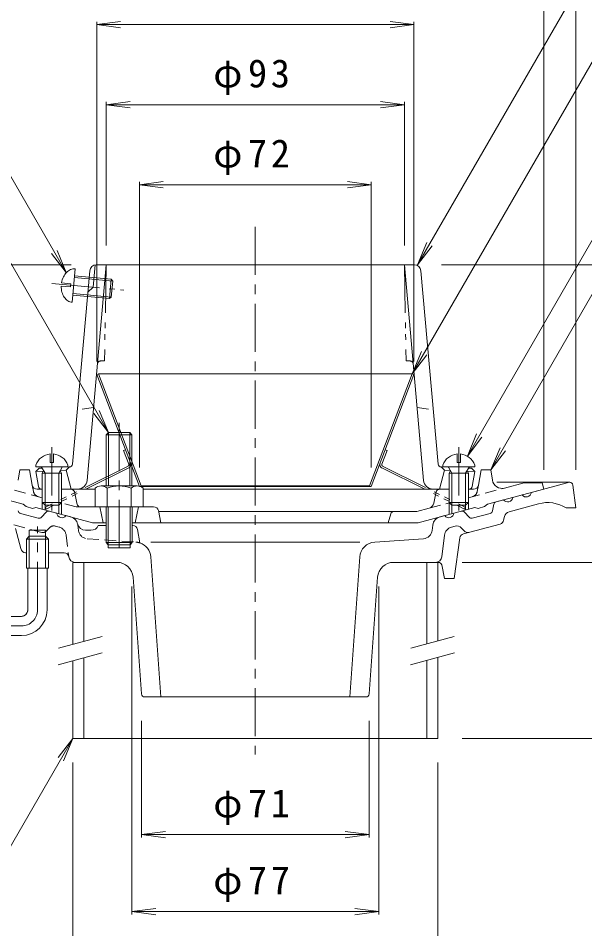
# Model space of a CAD drawing. Units: millimetres, scale not verified. Extents: x -282 to 226, y -346 to 324.
# Drawn here: x -107 to 69.8, y -189.7 to 94.5 of the extents above; entities that cross this region are included whole.
import ezdxf

# ---------------------------------------------------------------- set-up
doc = ezdxf.new("R2010")
doc.units = ezdxf.units.MM
doc.header["$LTSCALE"] = 3
for name, pattern in [('CHAIN1', [8, 5, -1, 1, -1]), ('DASHED1', [1.8, 1.2, -0.6]), ('DOUBLE_CHAIN1', [8.8, 5, -1, 0.6, -0.6, 0.6, -1])]:
    doc.linetypes.add(name, pattern=pattern)
for name, color, linetype, lineweight in [('0-0_通り芯', 3, 'Continuous', 9), ('0-1_躯体', 2, 'Continuous', 9), ('0-2_仕上', 6, 'Continuous', 9), ('0-3_建具', 4, 'Continuous', 9), ('0-4_その他', 7, 'Continuous', 9), ('0-5_寸法', 7, 'Continuous', 9), ('0-6_ハッチ', 2, 'DOUBLE_CHAIN1', 9)]:
    doc.layers.add(name, color=color, linetype=linetype, lineweight=lineweight)
doc.styles.add('ＭＳ ゴシック', font='')
doc.styles.get('ＭＳ ゴシック').set_extended_font_data('MS Gothic')

msp = doc.modelspace()

# ---------------------------------------------------------------- linework, layer by layer
at = {"layer": '0-0_通り芯', "linetype": 'CHAIN1'}
for p, q in [((-32.96, 29.344), (-32.96, -135.31)), ((-100.96, -90.225), (-100.96, -64.192)), ((-116.74, -95.225), (-105.96, -95.225))]:
    msp.add_line(p, q, dxfattribs=at)
at = {"layer": '0-0_通り芯'}
for p, q in [((65.157, -50.368), (42.437, -50.368)), ((65.04, -50.368), (53.184, -53.545)), ((66.149, -51.244), (67.04, -58.368)), ((42.19, -56.491), (44.491, -55.874)), ((50.286, -54.321), (47.389, -55.098)), ((-97.257, -59.399), (-94.956, -60.015)), ((31.337, -59.399), (29.036, -60.015)), ((41.045, -59.331), (41.469, -57.256)), ((46.21, -59.555), (55.398, -57.093)), ((67.04, -58.368), (64.04, -58.368)), ((-100.676, -61.589), (-106.244, -60.097)), ((-98.264, -59.701), (-99.669, -61.286)), ((-90.561, -61.193), (-92.058, -60.792)), ((24.641, -61.193), (26.138, -60.792)), ((32.344, -59.701), (33.749, -61.286)), ((34.756, -61.589), (40.324, -60.097)), ((44.768, -61.086), (44.53, -62.252)), ((-106.119, -71.048), (-107.839, -64.785)), ((-103.51, -77.225), (-103.51, -65.368)), ((-103.51, -65.368), (-98.41, -65.368)), ((-98.41, -65.368), (-98.41, -77.225)), ((-84.251, -65.368), (-85.975, -65.368)), ((-79.537, -63.868), (-81.96, -63.868)), ((-78.86, -63.868), (-78.86, -70.868)), ((-72.06, -63.868), (-72.06, -70.868)), ((-71.213, -63.868), (-71.384, -63.868)), ((-69.737, -65.101), (-68.976, -69.308)), ((22.237, -65.377), (22.439, -63.725)), ((28.282, -64.359), (29.387, -64.062)), ((31.401, -64.667), (32.191, -65.558)), ((31.974, -66.475), (43.448, -63.401)), ((-103.51, -67.225), (-104.41, -68.125)), ((-104.41, -68.125), (-97.51, -68.125)), ((-104.41, -77.225), (-104.41, -68.125)), ((-98.41, -67.225), (-103.51, -67.225)), ((-98.41, -67.225), (-97.51, -68.125)), ((-97.51, -68.125), (-97.51, -77.225)), ((4.283, -69.065), (19.468, -68.004)), ((26.081, -66.891), (25.256, -73.612)), ((30.878, -67.709), (29.04, -80.368)), ((-72.06, -70.868), (-78.86, -70.868)), ((-0.356, -69.065), (-65.564, -69.065)), ((-104.41, -72.368), (-104.63, -72.368)), ((-92.656, -72.368), (-97.51, -72.368)), ((-65.564, -73.697), (-62.445, -117.368)), ((-0.356, -73.697), (-3.475, -117.368)), ((-89.191, -75.368), (-76.116, -75.368)), ((10.196, -75.368), (24.22, -75.368)), ((25.201, -76.172), (26.04, -80.368)), ((-104.41, -77.225), (-97.51, -77.225)), ((-103.96, -90.225), (-103.96, -77.225)), ((-97.96, -90.225), (-97.96, -77.225)), ((-68.526, -116.44), (-71.128, -80.012)), ((2.606, -116.44), (5.208, -80.012)), ((29.04, -80.368), (26.04, -80.368)), ((-105.96, -92.225), (-113.96, -92.225)), ((-105.96, -98.225), (-113.96, -98.225)), ((1.609, -117.368), (-67.529, -117.368))]:
    msp.add_line(p, q, dxfattribs=at)
at = {"layer": '0-0_通り芯', "linetype": 'DASHED1'}
for p, q in [((-99.622, -66.012), (-108.94, -63.515)), ((-97.322, -64.667), (-98.112, -65.558)), ((-94.202, -64.359), (-95.307, -64.062)), ((-88.157, -65.377), (-88.36, -63.725)), ((-92.001, -66.891), (-91.176, -73.612)), ((-85.389, -68.004), (-70.203, -69.065))]:
    msp.add_line(p, q, dxfattribs=at)
at = {"layer": '0-0_通り芯'}
for centre, radius, start, end in [((65.157, -51.368), 1, 7.12427, 90), ((51.574, -53.329), 1.625, 217.6203, 352.37941), ((42.449, -57.457), 1, 104.9995, 168.43462), ((45.778, -54.882), 1.625, 217.6203, 352.37941), ((58.245, -67.718), 11, 58.20995, 105.00003), ((-105.985, -59.131), 1, 191.56642, 255.0005), ((-97.516, -60.365), 1, 75.00078, 138.43498), ((31.596, -60.365), 1, 41.56502, 104.99922), ((40.065, -59.131), 1, 284.9995, 348.43358), ((46.728, -61.487), 2, 104.9995, 168.43483), ((-100.417, -60.623), 1, 255.0005, 318.43578), ((-93.346, -59.8), 1.625, 187.61911, 322.38022), ((-91.337, -64.091), 3, 12.84489, 74.99982), ((25.417, -64.091), 3, 105.00018, 172.99992), ((27.425, -59.8), 1.625, 217.61978, 352.38089), ((34.497, -60.623), 1, 221.56422, 284.9995), ((43.06, -61.952), 1.5, 285.00009, 348.43399), ((-85.975, -62.868), 2.5, 192.84514, 270), ((-84.251, -62.868), 2.5, 270, 336.42181), ((-71.213, -65.368), 1.5, 10.25082, 90), ((29.058, -67.256), 3, 105.00018, 172.99992), ((29.905, -65.994), 2, 41.56493, 104.9995), ((19.259, -65.011), 3, 274.00002, 352.99925), ((32.362, -67.924), 1.5, 105.00012, 171.74004), ((33.314, -64.563), 1.5, 221.56496, 285.00009), ((-104.63, -70.868), 1.5, 186.87408, 270), ((-70.551, -74.053), 5, 4.08559, 71.63829), ((4.631, -74.053), 5, 94.00015, 175.91441), ((4.631, -74.053), 5, 93.99976, 175.91441), ((-92.656, -73.868), 1.5, 7.00041, 90), ((-89.191, -73.368), 2, 186.99998, 270), ((23.27, -73.368), 2, 270, 353.00002), ((-76.116, -80.368), 5, 4.08557, 90), ((10.196, -80.368), 5, 90, 175.91441), ((24.22, -76.368), 1, 11.30954, 90), ((-105.96, -90.225), 2, 270, 0), ((-105.96, -90.225), 8, 270, 0), ((-67.529, -116.368), 1, 184.08383, 270), ((1.609, -116.368), 1, 270, 355.91617)]:
    msp.add_arc(centre, radius, start, end, dxfattribs=at)
at = {"layer": '0-0_通り芯', "linetype": 'DASHED1'}
for centre, radius, start, end in [((-95.825, -65.994), 2, 75.0005, 138.43507), ((-94.979, -67.256), 3, 7.00008, 74.99982), ((-91.337, -64.091), 3, 7.00008, 12.84489), ((-99.234, -64.563), 1.5, 254.99991, 318.43504), ((-85.179, -65.011), 3, 187.00075, 265.99998), ((-70.551, -74.053), 5, 71.63829, 86.00006)]:
    msp.add_arc(centre, radius, start, end, dxfattribs=at)
at = {"layer": '0-0_通り芯', "linetype": 'CHAIN1'}
for radius in [2, 5]:
    msp.add_arc((-105.96, -90.225), radius, 270, 0, dxfattribs=at)
at = {"layer": '0-1_躯体', "color": 4, "linetype": 'CHAIN1'}
msp.add_line((-75.46, -31.868), (-75.46, -72.868), dxfattribs=at)
at = {"layer": '0-1_躯体', "color": 4}
for p, q in [((-79.46, -51.512), (-79.46, -35.545)), ((-78.784, -51.512), (-78.784, -34.868)), ((-72.137, -51.512), (-72.137, -34.868)), ((-71.46, -51.512), (-71.46, -35.545)), ((-82.96, -52.234), (-82.96, -58.012)), ((-81.084, -51.512), (-69.836, -51.512)), ((-79.207, -52.234), (-79.207, -58.012)), ((-71.713, -52.234), (-71.713, -58.012)), ((-67.96, -52.234), (-67.96, -58.012)), ((-82.96, -58.012), (-67.96, -58.012)), ((-79.537, -58.012), (-79.537, -69.192)), ((-78.86, -58.012), (-78.86, -69.868)), ((-72.06, -58.012), (-72.06, -69.868)), ((-71.384, -58.012), (-71.384, -69.192))]:
    msp.add_line(p, q, dxfattribs=at)
at = {"layer": '0-1_躯体'}
for p, q in [((-106.953, -49.731), (-106.46, -46.512)), ((-103.46, -46.512), (-106.46, -46.512)), ((-103.46, -46.512), (-102.562, -51.302)), ((36.645, -51.288), (37.54, -46.512)), ((37.54, -46.512), (40.54, -46.512)), ((41.033, -49.731), (40.54, -46.512)), ((44.775, -52.175), (50.981, -50.512)), ((50.981, -50.512), (56.54, -50.512)), ((57.04, -52.512), (56.54, -50.512)), ((-101.091, -52.512), (-99.46, -52.512)), ((-88.683, -56.88), (-89.24, -53.749)), ((22.763, -56.88), (23.32, -53.749)), ((27.54, -52.512), (24.797, -52.512)), ((35.17, -52.512), (33.54, -52.512)), ((-99.46, -56.642), (-99.46, -58.809)), ((-93.46, -56.642), (-93.46, -60.416)), ((27.54, -56.642), (27.54, -60.416)), ((33.54, -56.642), (33.54, -58.809)), ((-102.46, -58.522), (-101.46, -58.273)), ((-83.773, -63.012), (-101.46, -58.273)), ((-98.59, -57.512), (-98.59, -59.042)), ((-94.33, -57.512), (-94.33, -60.183)), ((-64.69, -58.012), (-88.057, -58.012)), ((-81.46, -58.012), (-80.46, -63.012)), ((-69.46, -58.012), (-70.46, -63.012)), ((-63.219, -59.218), (-62.46, -63.012)), ((-63.16, -59.512), (17.392, -59.512)), ((21.311, -58.462), (17.392, -59.512)), ((17.853, -63.012), (35.54, -58.273)), ((28.41, -57.512), (28.41, -60.183)), ((32.67, -57.512), (32.67, -59.042)), ((36.54, -58.522), (35.54, -58.273)), ((36.54, -58.522), (38.54, -57.986)), ((9.333, -60.237), (8.54, -63.012)), ((-79.537, -63.012), (-83.773, -63.012)), ((17.853, -63.012), (-71.384, -63.012))]:
    msp.add_line(p, q, dxfattribs=at)
at = {"layer": '0-1_躯体', "linetype": 'DASHED1'}
for p, q in [((-99.46, -55.185), (-110.695, -52.175)), ((-102.565, -51.288), (-102.192, -53.278)), ((33.54, -55.185), (44.775, -52.175)), ((36.645, -51.288), (36.272, -53.278)), ((-88.911, -58.012), (-93.579, -56.761)), ((21.311, -58.462), (27.659, -56.761)), ((-88.057, -58.012), (-88.911, -58.012))]:
    msp.add_line(p, q, dxfattribs=at)
at = {"layer": '0-1_躯体', "color": 4}
for points in [[(-71.46, -35.545), (-79.46, -35.545), (-78.784, -34.868), (-72.137, -34.868)], [(-71.384, -69.192), (-79.537, -69.192), (-78.86, -69.868), (-72.06, -69.868)]]:
    msp.add_lwpolyline(points, close=True, dxfattribs=at)
at = {"layer": '0-1_躯体'}
for points in [[(-102.46, -58.522), (-104.46, -57.986), (-105.46, -57.201), (-122.96, -52.512)], [(38.54, -57.986), (39.54, -57.201), (57.04, -52.512)]]:
    msp.add_lwpolyline(points, dxfattribs=at)
for centre, radius, start, end in [((43.998, -49.277), 3, 188.70714, 285.00027), ((-101.091, -51.012), 1.5, 191.13248, 270), ((-90.717, -54.012), 1.5, 10.08813, 90), ((24.797, -54.012), 1.5, 90, 169.91187), ((35.17, -51.012), 1.5, 270, 349.38435), ((-86.714, -56.53), 2, 190.08743, 227.81208), ((-64.69, -59.512), 1.5, 11.31021, 90), ((10.294, -60.512), 1, 90, 164.05402), ((20.794, -56.53), 2, 284.9995, 349.91257)]:
    msp.add_arc(centre, radius, start, end, dxfattribs=at)
at = {"layer": '0-1_躯体', "linetype": 'DASHED1'}
for centre, start, end in [((-100.226, -52.909), 190.61488, 255.0005), ((34.306, -52.909), 284.9995, 349.38512)]:
    msp.add_arc(centre, 2, start, end, dxfattribs=at)
at = {"layer": '0-1_躯体', "color": 4}
for centre, radius, start, end in [((-81.084, -54.312), 2.8, 47.92557, 132.07463), ((-75.46, -61.601), 10.089, 68.19786, 111.80214), ((-69.836, -54.312), 2.8, 47.92572, 132.07428)]:
    msp.add_arc(centre, radius, start, end, dxfattribs=at)
at = {"layer": '0-2_仕上'}
for p, q in [((-85.436, -49.777), (-79.46, 17.488)), ((-82.976, 17.461), (-83.596, 10.488)), ((-82.65, 17.488), (16.729, 17.488)), ((13.54, 17.488), (19.516, -49.777)), ((-90.011, -44.768), (-84.642, 15.665)), ((18.722, 15.665), (24.083, -44.681)), ((-83.596, 10.488), (-85.235, 8.988)), ((-101.46, -47.012), (-100.46, -46.012)), ((-100.609, -51.691), (-101.46, -47.012)), ((-100.46, -46.012), (-99.458, -45.968)), ((-93.31, -45.695), (-90.955, -45.591)), ((-90.96, -45.591), (-91.96, -46.591)), ((-91.96, -46.591), (-90.46, -52.512)), ((26.04, -46.591), (24.54, -52.512)), ((27.389, -45.695), (25.035, -45.591)), ((25.04, -45.591), (26.04, -46.591)), ((34.54, -46.012), (33.538, -45.968)), ((-93.46, -52.512), (-82.96, -52.512)), ((-67.96, -52.512), (27.54, -52.512)), ((33.54, -52.512), (33.705, -52.512))]:
    msp.add_line(p, q, dxfattribs=at)
at = {"layer": '0-2_仕上', "linetype": 'DOUBLE_CHAIN1'}
for p, q in [((-79.46, 17.488), (-80.032, -12.512)), ((13.54, 17.488), (14.112, -12.512)), ((-81.21, -12.512), (-80.032, -12.512)), ((15.29, -12.512), (14.112, -12.512))]:
    msp.add_line(p, q, dxfattribs=at)
at = {"layer": '0-2_仕上', "color": 4, "linetype": 'DOUBLE_CHAIN1'}
for p, q in [((-90.1, 5.799), (-89.149, 16.256)), ((-96.495, 11.652), (-74.033, 9.61)), ((-93.445, 11.877), (-90.575, 11.616)), ((-90.666, 10.62), (-90.575, 11.616)), ((-89.398, 13.517), (-77.447, 12.431)), ((-89.353, 14.015), (-77.9, 12.974)), ((-78.443, 6.999), (-77.9, 12.974)), ((-77.9, 12.974), (-77.447, 12.431)), ((-77.9, 7.451), (-77.447, 12.431)), ((-93.536, 10.881), (-90.666, 10.62)), ((-89.851, 8.538), (-77.9, 7.451)), ((-89.896, 8.04), (-78.443, 6.999)), ((-78.443, 6.999), (-77.9, 7.451))]:
    msp.add_line(p, q, dxfattribs=at)
at = {"layer": '0-2_仕上', "linetype": 'DASHED1'}
for p, q in [((-83.414, -27.012), (-88.507, -27.845)), ((17.493, -27.012), (22.587, -27.845)), ((-101.46, -47.012), (-99.111, -46.908)), ((-93.86, -46.675), (-91.96, -46.591)), ((27.94, -46.675), (26.04, -46.591)), ((35.54, -47.012), (33.191, -46.908))]:
    msp.add_line(p, q, dxfattribs=at)
at = {"layer": '0-2_仕上', "color": 4, "linetype": 'CHAIN1'}
for p, q in [((-96.46, -39.467), (-96.46, -59.194)), ((30.54, -39.467), (30.54, -59.194))]:
    msp.add_line(p, q, dxfattribs=at)
at = {"layer": '0-2_仕上', "color": 4}
for p, q in [((-96.939, -41.534), (-96.939, -44.249)), ((-95.981, -41.534), (-95.981, -44.249)), ((30.061, -41.534), (30.061, -44.249)), ((31.019, -41.534), (31.019, -44.249)), ((-101.46, -45.012), (-101.46, -45.512)), ((-96.939, -44.249), (-95.981, -44.249)), ((-91.46, -45.012), (-91.46, -45.512)), ((25.54, -45.012), (25.54, -45.512)), ((31.019, -44.249), (30.061, -44.249)), ((35.54, -45.012), (35.54, -45.512)), ((-91.46, -45.512), (-101.46, -45.512)), ((-98.59, -47.512), (-99.642, -45.639)), ((-99.46, -47.512), (-99.019, -46.748)), ((-93.46, -47.512), (-99.46, -47.512)), ((-99.46, -47.512), (-99.46, -56.642)), ((-98.59, -47.512), (-98.59, -57.512)), ((-94.33, -47.512), (-93.278, -45.639)), ((-94.33, -47.512), (-94.33, -57.512)), ((-93.46, -47.512), (-93.901, -46.748)), ((-93.46, -47.512), (-93.46, -56.642)), ((25.54, -45.512), (35.54, -45.512)), ((28.41, -47.512), (27.358, -45.639)), ((27.54, -47.512), (27.981, -46.748)), ((27.54, -47.512), (33.54, -47.512)), ((27.54, -47.512), (27.54, -56.642)), ((28.41, -47.512), (28.41, -57.512)), ((32.67, -47.512), (33.722, -45.639)), ((32.67, -47.512), (32.67, -57.512)), ((33.54, -47.512), (33.099, -46.748)), ((33.54, -47.512), (33.54, -56.642)), ((-93.46, -56.642), (-99.46, -56.642)), ((-98.59, -57.512), (-99.46, -56.642)), ((-94.33, -57.512), (-93.46, -56.642)), ((28.41, -57.512), (27.54, -56.642)), ((27.54, -56.642), (33.54, -56.642)), ((32.67, -57.512), (33.54, -56.642)), ((-94.33, -57.512), (-98.59, -57.512)), ((28.41, -57.512), (32.67, -57.512))]:
    msp.add_line(p, q, dxfattribs=at)
at = {"layer": '0-2_仕上'}
msp.add_lwpolyline([(34.689, -51.691), (35.54, -47.012), (34.54, -46.012)], dxfattribs=at)
for centre, radius, start, end in [((-82.65, 15.488), 2, 90, 174.92252), ((16.729, 15.488), 2, 5.07744, 90), ((-90.999, -44.592), 1, 272.53426, 354.92352), ((25.079, -44.592), 1, 185.07648, 267.46574), ((-88.424, -49.512), 3, 270, 354.92264), ((22.504, -49.512), 3, 185.07736, 270), ((-99.626, -51.512), 1, 190.3056, 270), ((33.705, -51.512), 1, 270, 349.6944)]:
    msp.add_arc(centre, radius, start, end, dxfattribs=at)
at = {"layer": '0-2_仕上', "linetype": 'DOUBLE_CHAIN1'}
for centre, start, end in [((-81.21, -13.512), 90, 174.92256), ((15.29, -13.512), 5.07744, 90)]:
    msp.add_arc(centre, 1, start, end, dxfattribs=at)
at = {"layer": '0-2_仕上', "color": 4}
for centre, radius, start, end in [((-96.46, -46.833), 5.321, 95.16605, 159.98405), ((-96.46, -46.833), 5.321, 20.01595, 84.83624), ((30.54, -46.833), 5.321, 95.16376, 159.98405), ((30.54, -46.833), 5.321, 20.01595, 84.83395), ((-99.86, -45.762), 0.25, 29.32918, 90), ((-93.06, -45.762), 0.25, 90, 150.67082), ((27.14, -45.762), 0.25, 29.32918, 90), ((33.94, -45.762), 0.25, 90, 150.67082)]:
    msp.add_arc(centre, radius, start, end, dxfattribs=at)
at = {"layer": '0-2_仕上', "color": 4, "linetype": 'DOUBLE_CHAIN1'}
for start_param, end_param in [(6.2831853, 7.7585936), (1.6661844, 3.1415927)]:
    msp.add_ellipse((-89.625, 11.027), major_axis=(0.475, 5.228), ratio=0.7428, start_param=start_param, end_param=end_param, dxfattribs=at)
at = {"layer": '0-3_建具'}
for p, q in [((-86.46, -75.368), (-89.96, -75.368)), ((-89.96, -100.949), (-89.96, -75.368)), ((-86.46, -100.011), (-86.46, -75.368)), ((20.54, -75.368), (24.04, -75.368)), ((20.54, -100.796), (20.54, -75.368)), ((24.04, -99.858), (24.04, -75.368)), ((24.04, -130.368), (24.04, -105.035)), ((-89.96, -130.368), (-89.96, -106.125)), ((-86.46, -130.368), (-86.46, -105.188)), ((20.54, -130.368), (20.54, -105.973)), ((-89.96, -130.368), (24.04, -130.368))]:
    msp.add_line(p, q, dxfattribs=at)
at = {"layer": '0-3_建具', "color": 7}
for p, q in [((-94.332, -102.121), (-80.792, -98.492)), ((15.597, -102.121), (29.137, -98.492)), ((-94.435, -107.324), (-80.742, -103.655)), ((15.495, -107.324), (29.187, -103.655))]:
    msp.add_line(p, q, dxfattribs=at)
at = {"layer": '0-4_その他'}
for p, q in [((67.04, 143.388), (67.04, -46.512)), ((57.04, 118.388), (57.04, -46.512)), ((-82.46, 92.488), (-75.024, 93.467)), ((-82.46, 93.388), (-82.46, -12.656)), ((-82.46, 92.488), (16.54, 92.488)), ((-82.46, 92.488), (-75.024, 91.509)), ((16.54, 92.488), (9.104, 93.467)), ((16.54, 92.488), (9.104, 91.509)), ((16.54, 93.388), (16.54, -12.656)), ((-79.46, 67.488), (-72.024, 68.467)), ((-79.46, 68.388), (-79.46, 23.488)), ((13.54, 67.488), (6.104, 68.467)), ((13.54, 68.388), (13.54, 23.488)), ((-79.46, 67.488), (13.54, 67.488)), ((-79.46, 67.488), (-72.024, 66.509)), ((13.54, 67.488), (6.104, 66.509)), ((-69.127, 42.488), (-61.691, 43.467)), ((-69.127, 43.388), (-69.127, -45.725)), ((3.207, 42.488), (-4.229, 43.467)), ((3.207, 43.388), (3.207, -45.725)), ((-69.127, 42.488), (3.207, 42.488)), ((-69.127, 42.488), (-61.691, 41.509)), ((3.207, 42.488), (-4.229, 41.509)), ((-90.474, 17.488), (-163.86, 17.488)), ((25.146, 17.488), (121.94, 17.488)), ((31.54, -75.368), (97.94, -75.368)), ((-71.46, -82.868), (-71.46, -185.268)), ((5.54, -82.868), (5.54, -185.268)), ((-68.46, -124.868), (-68.46, -161.268)), ((2.54, -124.868), (2.54, -161.268)), ((31.54, -130.368), (121.94, -130.368)), ((-89.96, -137.868), (-89.96, -209.268)), ((24.04, -137.868), (24.04, -209.268)), ((-68.46, -160.368), (-61.024, -159.389)), ((-68.46, -160.368), (2.54, -160.368)), ((-68.46, -160.368), (-61.024, -161.347)), ((2.54, -160.368), (-4.896, -159.389)), ((2.54, -160.368), (-4.896, -161.347)), ((-71.46, -184.368), (-64.024, -183.389)), ((-71.46, -184.368), (5.54, -184.368)), ((-71.46, -184.368), (-64.024, -185.347)), ((5.54, -184.368), (-1.896, -183.389)), ((5.54, -184.368), (-1.896, -185.347))]:
    msp.add_line(p, q, dxfattribs=at)
at = {"layer": '0-5_寸法'}
for p, q in [((-91.954, 15.062), (-152.244, 119.488)), ((-78.784, -34.868), (-144.23, 78.488)), ((17.646, 17.488), (20.516, 24.417)), ((17.646, 17.488), (22.211, 23.438)), ((-91.954, 15.062), (-96.52, 21.012)), ((-91.954, 15.062), (-94.824, 21.991)), ((15.979, -16.512), (18.849, -9.582)), ((15.979, -16.512), (20.544, -10.561)), ((-78.784, -34.868), (-81.654, -27.939)), ((-78.784, -34.868), (-83.349, -28.918)), ((33.201, -42.225), (36.071, -35.296)), ((33.201, -42.225), (37.766, -36.275)), ((40.54, -46.512), (43.41, -39.583)), ((40.54, -46.512), (45.106, -40.562)), ((-89.96, -130.368), (-112.971, -170.225)), ((-89.96, -130.368), (-94.526, -136.318)), ((-89.96, -130.368), (-92.83, -137.297))]:
    msp.add_line(p, q, dxfattribs=at)
for points in [[(17.646, 17.488), (84.233, 132.82), (210.153, 132.82)], [(15.979, -16.512), (84.249, 101.764), (195.93, 101.764)], [(33.201, -42.225), (101.958, 76.866), (217.604, 76.866)], [(40.54, -46.512), (91.106, 41.072), (210.438, 41.072)]]:
    msp.add_lwpolyline(points, dxfattribs=at)
at = {"layer": '0-6_ハッチ', "linetype": 'Continuous'}
for p, q in [((-81.9, -16.512), (-82.46, -16.725)), ((-69.127, -51.725), (-82.46, -16.725)), ((-81.9, -16.512), (15.979, -16.512)), ((-68.566, -51.512), (-81.9, -16.512)), ((2.646, -51.512), (15.979, -16.512)), ((3.207, -51.725), (16.54, -16.725)), ((15.979, -16.512), (16.54, -16.725)), ((-68.566, -51.512), (-69.127, -51.725)), ((-69.127, -51.725), (3.207, -51.725)), ((2.646, -51.512), (-68.566, -51.512)), ((2.646, -51.512), (3.207, -51.725))]:
    msp.add_line(p, q, dxfattribs=at)
at = {"layer": '0-6_ハッチ'}
for p, q in [((-74.059, -40.463), (-73.499, -40.249)), ((-72.441, -44.712), (-74.059, -40.463)), ((6.521, -44.712), (8.139, -40.463)), ((8.139, -40.463), (7.579, -40.249)), ((-72.685, -45.337), (-98.477, -58.188)), ((6.765, -45.337), (32.557, -58.188)), ((-72.417, -45.874), (-98.21, -58.725)), ((-98.21, -58.725), (-98.477, -58.188))]:
    msp.add_line(p, q, dxfattribs=at)
msp.add_lwpolyline([(6.497, -45.874), (32.289, -58.725), (32.557, -58.188)], dxfattribs=at)
for centre, radius, start, end in [((-72.908, -44.89), 0.5, 296.48569, 20.85361), ((-72.908, -44.89), 1.1, 296.48569, 20.85361), ((6.988, -44.89), 1.1, 159.14639, 243.51431), ((6.988, -44.89), 0.5, 159.14639, 243.51431)]:
    msp.add_arc(centre, radius, start, end, dxfattribs=at)

# ---------------------------------------------------------------- texts
at = {"layer": '0-4_その他', "color": 2, "char_height": 8.798, "attachment_point": 7, "style": 'ＭＳ ゴシック'}
for s, insert in [('\\T1.19;φ93', (-46.085, 70.488)), ('\\T1.19;φ72', (-46.085, 45.488)), ('\\T1.19;φ71', (-46.085, -157.368)), ('\\T1.19;φ77', (-46.085, -181.368))]:
    msp.add_mtext(s, dxfattribs=dict(at, insert=insert))

doc.saveas('drawing.dxf')
